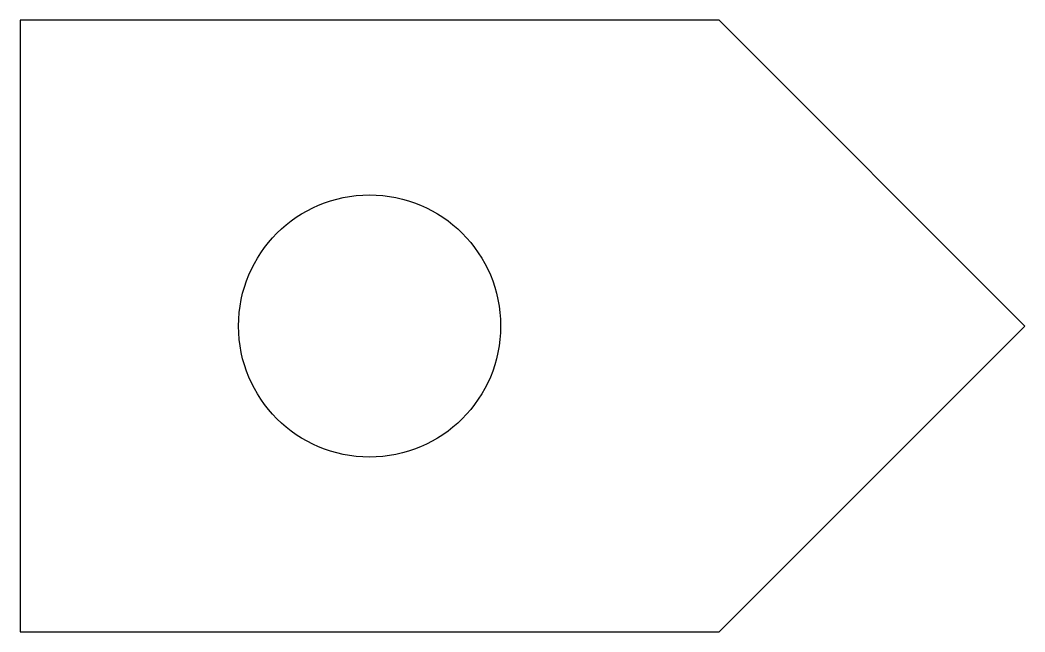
# Model space of a CAD drawing. Header units: millimetres. Extents: x 357.2 to 414.7, y 176.4 to 211.4.
import ezdxf

# ---------------------------------------------------------------- set-up
doc = ezdxf.new("R2010")
doc.units = ezdxf.units.MM

msp = doc.modelspace()

# ---------------------------------------------------------------- linework, layer by layer
for p, q in [((397.216, 211.393), (357.216, 211.393)), ((357.216, 211.393), (357.216, 176.393)), ((414.716, 193.893), (397.216, 211.393)), ((397.216, 176.393), (414.716, 193.893)), ((357.216, 176.393), (397.216, 176.393))]:
    msp.add_line(p, q)
msp.add_circle((377.216, 193.893), 7.5)

doc.saveas('drawing.dxf')
